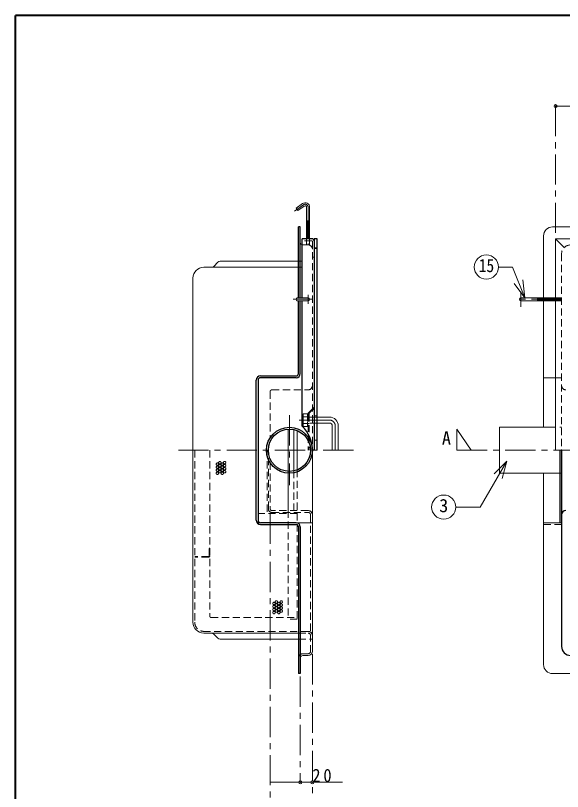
# Model space of a CAD drawing. Units: millimetres at full size, sheet at 1:10; details may follow other scales. Extents: x -2115 to 1935, y -1423 to 1387.
# Drawn here: x -2115 to -1209, y 102 to 1387 of the extents above; entities that cross this region are included whole.
import ezdxf
from ezdxf.enums import TextEntityAlignment as Align

# ---------------------------------------------------------------- set-up
doc = ezdxf.new("R2010")
doc.units = ezdxf.units.MM
doc.header["$LTSCALE"] = 10
doc.header["$PDMODE"] = 32
doc.header["$PDSIZE"] = 5
doc.linetypes.add('CHAIN1', pattern=[8, 5, -1, 1, -1])
doc.linetypes.add('DASHED1', pattern=[1.8, 1.2, -0.6])
doc.layers.add('0-0____1', color=4, linetype='Continuous', lineweight=9)
doc.styles.add('ＭＳ ゴシック', font='')
doc.styles.get('ＭＳ ゴシック').set_extended_font_data('MS Gothic')

msp = doc.modelspace()

# ---------------------------------------------------------------- linework, layer by layer
at = {"layer": '0-0____1', "color": 1, "lineweight": 40}
for p in [(-2115.06, -1423.24), (1934.94, 1386.76)]:
    msp.add_line(p, (-2115.06, 1386.76), dxfattribs=at)
at = {"layer": '0-0____1', "linetype": 'CHAIN1'}
for p, q in [((-1220.06, 1026.76), (-1220.06, 1236.76)), ((-1637.93, 1073.25), (-1652.65, 1062.94)), ((-1630.06, 1069.15), (-1630.06, 1006.86)), ((-1277.46, 929.26), (-1277.46, 904.26)), ((-1622.56, 916.76), (-1654.99, 916.76)), ((-1630.06, 909.26), (-1630.06, 924.26)), ((-1210.06, 916.76), (-1289.96, 916.76)), ((-1661.06, 724.76), (-1661.06, 608.76)), ((-1595.06, 716.76), (-1648.56, 716.76)), ((-1585.06, 666.76), (-1585.06, 706.76)), ((-1555.06, 666.76), (-1846.06, 666.76)), ((-1383.39, 666.76), (744.94, 666.76)), ((-1693.06, 561.76), (-1693.06, 66.76)), ((-1623.06, 328.76), (-1623.06, 66.76)), ((-1643.06, 291.76), (-1643.06, 116.76))]:
    msp.add_line(p, q, dxfattribs=at)
at = {"layer": '0-0____1'}
for p, q in [((-1220.06, 1236.76), (379.94, 1236.76)), ((-1632.56, 1046.66), (-1627.56, 1046.66)), ((-1627.56, 1045.79), (-1632.56, 1046.2)), ((-1627.56, 1044.78), (-1632.56, 1045.19)), ((-1627.56, 1043.78), (-1632.56, 1044.19)), ((-1627.56, 1042.78), (-1632.56, 1043.19)), ((-1627.56, 1041.77), (-1632.56, 1042.18)), ((-1627.56, 1040.77), (-1632.56, 1041.18)), ((-1627.56, 1039.77), (-1632.56, 1040.18)), ((-1627.56, 1038.76), (-1632.56, 1039.17)), ((-1627.56, 1037.76), (-1632.56, 1038.17)), ((-1627.56, 1036.76), (-1632.56, 1037.17)), ((-1627.56, 1035.75), (-1632.56, 1036.16)), ((-1627.56, 1034.75), (-1632.56, 1035.16)), ((-1627.56, 1033.75), (-1632.56, 1034.16)), ((-1627.56, 1032.74), (-1632.56, 1033.15)), ((-1627.56, 1031.74), (-1632.56, 1032.15)), ((-1627.56, 1030.74), (-1632.56, 1031.15)), ((-1627.56, 1029.73), (-1632.56, 1030.14)), ((-1627.56, 1028.73), (-1632.56, 1029.14)), ((-1627.56, 1027.73), (-1632.56, 1028.14)), ((-1627.56, 1026.72), (-1632.56, 1027.13)), ((-1627.56, 1025.72), (-1632.56, 1026.13)), ((-1627.56, 1024.72), (-1632.56, 1025.13)), ((-1627.56, 1023.71), (-1632.56, 1024.12)), ((-1627.56, 1022.71), (-1632.56, 1023.12)), ((-1627.56, 1021.71), (-1632.56, 1022.12)), ((-1627.56, 1020.71), (-1632.56, 1021.11)), ((-1627.56, 1019.7), (-1632.56, 1020.11)), ((-1627.56, 1018.7), (-1632.56, 1019.11)), ((-1627.56, 1017.7), (-1632.56, 1018.1)), ((-1628.39, 1016.76), (-1632.56, 1017.1)), ((-1786.6, 971.22), (-1779.52, 978.3)), ((-1775.99, 979.76), (-1646.06, 979.76)), ((-1646.06, 969.76), (-1803.06, 969.76)), ((-1821.06, 951.76), (-1821.06, 666.76)), ((-1249.96, 919.26), (-1249.96, 914.26)), ((-1249.09, 914.26), (-1249.5, 919.26)), ((-1248.09, 914.26), (-1248.49, 919.26)), ((-1247.08, 914.26), (-1247.49, 919.26)), ((-1246.08, 914.26), (-1246.49, 919.26)), ((-1245.08, 914.26), (-1245.48, 919.26)), ((-1244.07, 914.26), (-1244.48, 919.26)), ((-1243.07, 914.26), (-1243.48, 919.26)), ((-1242.07, 914.26), (-1242.47, 919.26)), ((-1241.06, 914.26), (-1241.47, 919.26)), ((-1240.06, 914.26), (-1240.47, 919.26)), ((-1239.06, 914.26), (-1239.46, 919.26)), ((-1238.05, 914.26), (-1238.46, 919.26)), ((-1237.05, 914.26), (-1237.46, 919.26)), ((-1236.05, 914.26), (-1236.45, 919.26)), ((-1235.04, 914.26), (-1235.45, 919.26)), ((-1234.04, 914.26), (-1234.45, 919.26)), ((-1233.04, 914.26), (-1233.44, 919.26)), ((-1232.03, 914.26), (-1232.44, 919.26)), ((-1231.03, 914.26), (-1231.44, 919.26)), ((-1230.03, 914.26), (-1230.43, 919.26)), ((-1229.02, 914.26), (-1229.43, 919.26)), ((-1228.02, 914.26), (-1228.43, 919.26)), ((-1227.02, 914.26), (-1227.42, 919.26)), ((-1226.01, 914.26), (-1226.42, 919.26)), ((-1225.01, 914.26), (-1225.42, 919.26)), ((-1224.01, 914.26), (-1224.41, 919.26)), ((-1223, 914.26), (-1223.41, 919.26)), ((-1222, 914.26), (-1222.41, 919.26)), ((-1221, 914.26), (-1221.4, 919.26)), ((-1220.06, 915.09), (-1220.4, 919.26)), ((-1240.06, 704.76), (-1240.06, 786.76)), ((-1663.06, 701.7), (-1663.06, 566.76)), ((-1240.06, 546.76), (-1240.06, 628.76)), ((-1786.6, 362.3), (-1779.52, 355.22)), ((-1775.99, 353.76), (-1646.06, 353.76)), ((-1693.06, 116.76), (-1573.06, 116.76))]:
    msp.add_line(p, q, dxfattribs=at)
at = {"layer": '0-0____1', "color": 7, "lineweight": 18}
for p, q in [((-1639.36, 1075.3), (-1649.99, 1067.86)), ((-1647.12, 1063.76), (-1649.99, 1067.86)), ((-1636.49, 1071.2), (-1647.12, 1063.76)), ((-1632.56, 1069.15), (-1632.56, 1016.76)), ((-1627.56, 1069.15), (-1627.56, 1016.76)), ((-1225.06, 1036.76), (-992.56, 1036.76)), ((-1240.06, 919.26), (-1240.06, 1021.76)), ((-1220.06, 1016.76), (-1205.06, 1001.76)), ((-1220.06, 1016.76), (-1220.06, 666.76)), ((379.94, 1016.76), (-1220.06, 1016.76)), ((-1291.2, 970.16), (-1314.73, 970.16)), ((-1271.02, 919.01), (-1291.2, 970.16)), ((-1271.02, 919.01), (-1288.88, 943.11)), ((-1271.02, 919.01), (-1274.43, 948.81)), ((-1630.06, 919.26), (-1648.56, 919.26)), ((-1630.06, 914.26), (-1648.56, 914.26)), ((-1277.46, 919.26), (-1220.06, 919.26)), ((-1277.46, 914.26), (-1220.06, 914.26)), ((-1240.06, 786.76), (-1240.06, 914.26)), ((-1240.06, 786.76), (-1220.06, 786.76)), ((-1615.06, 721.76), (-1595.06, 721.76)), ((-1615.06, 711.76), (-1595.06, 711.76)), ((-1654.06, 701.05), (-1654.06, 632.47)), ((-1648.06, 699.26), (-1648.06, 634.26)), ((-1590.06, 666.76), (-1590.06, 706.76)), ((-1580.06, 666.76), (-1580.06, 706.76)), ((-1313.06, 704.76), (-1220.06, 704.76)), ((-1821.06, 666.76), (-1821.06, 381.76)), ((-1623.06, 666.76), (-1623.06, 333.76)), ((-1300.81, 648.74), (-1322.03, 627.53)), ((-1300.81, 648.74), (-1308.58, 619.77)), ((-1623.06, 546.76), (-1650.06, 546.76)), ((-1240.06, 546.76), (-1240.06, 311.76)), ((-1240.06, 546.76), (-1210.06, 546.76)), ((-1803.06, 363.76), (-1646.06, 363.76)), ((-1630.06, 326.76), (-1639.06, 326.76)), ((-1225.06, 296.76), (384.94, 296.76))]:
    msp.add_line(p, q, dxfattribs=at)
at = {"layer": '0-0____1', "color": 5, "lineweight": 25}
for p, q in [((-1643.06, 1036.76), (-1646.06, 1036.76)), ((-1646.06, 919.26), (-1646.06, 1036.76)), ((-1643.06, 919.26), (-1643.06, 1036.76)), ((-1623.06, 1016.76), (-1640.06, 1016.76)), ((-1640.06, 919.26), (-1640.06, 1016.76)), ((-1615.06, 1016.76), (-1620.06, 1016.76)), ((-1620.06, 1016.76), (-1620.06, 666.76)), ((-1615.06, 666.76), (-1615.06, 1016.76)), ((-1646.06, 793.76), (-1646.06, 914.26)), ((-1643.06, 793.76), (-1643.06, 914.26)), ((-1640.06, 706.76), (-1640.06, 914.26)), ((-1709.06, 789.76), (-1650.06, 789.76)), ((-1650.06, 786.76), (-1709.06, 786.76)), ((-1716.06, 550.76), (-1716.06, 782.76)), ((-1713.06, 782.76), (-1713.06, 550.76)), ((-1213.06, 666.76), (-1213.06, 546.76)), ((-1210.06, 666.76), (-1210.06, 341.76)), ((-1650.06, 546.76), (-1709.06, 546.76)), ((-1709.06, 543.76), (-1650.06, 543.76)), ((-1646.06, 539.76), (-1646.06, 296.76)), ((-1643.06, 539.76), (-1643.06, 296.76)), ((-1643.06, 296.76), (-1646.06, 296.76))]:
    msp.add_line(p, q, dxfattribs=at)
at = {"layer": '0-0____1', "linetype": 'DASHED1'}
for p, q in [((-1632.56, 1016.76), (-1632.56, 1006.76)), ((-1627.56, 1016.76), (-1627.56, 1006.76)), ((-1627.56, 1006.76), (-1639.06, 1006.76)), ((-1615.56, 1000.76), (-1620.06, 1000.76)), ((-1615.56, 1000.76), (-1615.56, 666.76)), ((-1210.06, 991.76), (-1210.06, 666.76)), ((-1646.06, 979.76), (-1640.06, 979.76)), ((-1646.06, 969.76), (-1640.06, 969.76)), ((-1220.06, 919.26), (-1210.06, 919.26)), ((-1219.99, 914.26), (-1220.06, 915.09)), ((-1220.06, 914.26), (-1210.06, 914.26)), ((-1218.99, 914.26), (-1219.4, 919.26)), ((-1217.99, 914.26), (-1218.39, 919.26)), ((-1216.98, 914.26), (-1217.39, 919.26)), ((-1215.98, 914.26), (-1216.39, 919.26)), ((-1214.98, 914.26), (-1215.38, 919.26)), ((-1213.97, 914.26), (-1214.38, 919.26)), ((-1212.97, 914.26), (-1213.38, 919.26)), ((-1211.97, 914.26), (-1212.37, 919.26)), ((-1210.96, 914.26), (-1211.37, 919.26)), ((-1210.06, 915.5), (-1210.37, 919.26)), ((-1220.06, 786.76), (-1210.06, 786.76)), ((-1693.06, 763.76), (-1693.06, 687.25)), ((-1690.06, 766.76), (-1630.06, 766.76)), ((-1629.18, 729.14), (-1620.06, 738.26)), ((-1627.68, 728.52), (-1620.06, 736.14)), ((-1638.06, 727.26), (-1638.56, 725.76)), ((-1638.56, 725.76), (-1638.56, 707.76)), ((-1638.56, 725.76), (-1638.06, 722.26)), ((-1631.06, 727.26), (-1638.06, 727.26)), ((-1638.06, 727.26), (-1638.06, 706.26)), ((-1631.06, 722.26), (-1638.06, 722.26)), ((-1631.06, 727.26), (-1631.06, 706.26)), ((-1630.56, 725.76), (-1630.56, 707.76)), ((-1615.06, 721.76), (-1630.56, 721.76)), ((-1630.06, 727.02), (-1630.06, 666.76)), ((-1628.56, 722.76), (-1630.06, 722.76)), ((-1628.56, 726.4), (-1628.56, 666.76)), ((-1615.56, 723.76), (-1620.06, 723.76)), ((-1638.06, 706.26), (-1638.56, 707.76)), ((-1631.06, 711.26), (-1638.06, 711.26)), ((-1630.56, 716.76), (-1631.06, 711.26)), ((-1631.06, 711.26), (-1630.56, 707.76)), ((-1630.56, 707.76), (-1631.06, 706.26)), ((-1615.06, 711.76), (-1630.56, 711.76)), ((-1628.56, 710.76), (-1630.06, 710.76)), ((-1631.06, 706.26), (-1638.06, 706.26)), ((-1213.06, 704.76), (-1210.06, 704.76)), ((-1615.56, 683.34), (-1620.06, 683.34)), ((-1818.06, 666.76), (-1818.06, 381.76)), ((-1793.06, 666.76), (-1793.06, 391.76)), ((-1698.06, 666.76), (-1698.06, 561.76)), ((-1696.06, 569.76), (-1696.06, 666.76)), ((-1693.06, 646.27), (-1693.06, 569.76)), ((-1654.06, 632.47), (-1654.06, 561.76)), ((-1648.06, 634.26), (-1648.06, 386.76)), ((-1213.06, 628.76), (-1210.06, 628.76)), ((-1630.06, 566.76), (-1690.06, 566.76)), ((-1663.06, 566.76), (-1663.06, 386.76)), ((-1648.06, 561.76), (-1713.06, 561.76)), ((-1690.06, 563.76), (-1630.06, 563.76)), ((-1626.06, 559.76), (-1626.06, 333.76)), ((-1713.06, 546.76), (-1713.06, 550.76)), ((-1709.06, 546.76), (-1713.06, 546.76)), ((-1240.06, 543.76), (-1210.06, 543.76)), ((-1793.06, 504.76), (-1794.06, 504.76)), ((-1794.06, 491.76), (-1794.06, 504.76)), ((-1795.06, 490.76), (-1818.06, 490.76)), ((-1795.06, 489.76), (-1818.06, 489.76)), ((-1791.06, 389.76), (-1648.06, 389.76)), ((-1648.06, 386.76), (-1663.06, 386.76)), ((-1630.06, 366.76), (-1803.06, 366.76)), ((-1646.06, 363.76), (-1630.06, 363.76)), ((-1646.06, 353.76), (-1623.06, 353.76)), ((-1639.06, 329.76), (-1630.06, 329.76))]:
    msp.add_line(p, q, dxfattribs=at)
at = {"layer": '0-0____1', "color": 7, "linetype": 'DASHED1', "lineweight": 18}
for p, q in [((-1624.06, 1013.76), (-1640.06, 1013.76)), ((-1623.06, 1012.76), (-1623.06, 666.76)), ((-1615.06, 1001.76), (-1620.06, 1001.76)), ((-1620.06, 986.76), (-1623.06, 986.76))]:
    msp.add_line(p, q, dxfattribs=at)
at = {"layer": '0-0____1', "linetype": 'DASHED1'}
for points in [[(-1638.06, 722.26), (-1638.56, 716.76), (-1638.06, 711.26), (-1638.56, 707.76)], [(-1631.06, 727.26), (-1630.56, 725.76), (-1631.06, 722.26), (-1630.56, 716.76)]]:
    msp.add_lwpolyline(points, dxfattribs=at)
at = {"layer": '0-0____1', "linetype": 'CHAIN1'}
msp.add_lwpolyline([(-1360.06, 666.76), (-1383.39, 701.76), (-1383.39, 666.76)], dxfattribs=at)
at = {"layer": '0-0____1', "color": 7, "lineweight": 18}
for points in [[(-1313.06, 704.76), (-1313.06, 628.76), (-1213.06, 628.76)], [(-1300.81, 648.74), (-1344.8, 572.55), (-1385.4, 572.55)]]:
    msp.add_lwpolyline(points, dxfattribs=at)
for centre in [(-1334.73, 970.16), (-1405.4, 572.55)]:
    msp.add_circle(centre, 20, dxfattribs=at)
at = {"layer": '0-0____1', "color": 5, "lineweight": 25}
for radius in [38, 35]:
    msp.add_circle((-1661.06, 666.76), radius, dxfattribs=at)
at = {"layer": '0-0____1', "linetype": 'DASHED1'}
for centre in [(-1780.46, 643.71), (-1776.46, 646.21), (-1776.46, 641.21), (-1772.46, 643.71), (-1768.46, 646.21), (-1768.46, 641.21), (-1780.46, 638.71), (-1780.46, 633.71), (-1780.46, 628.71), (-1776.46, 636.21), (-1776.46, 631.21), (-1772.46, 638.71), (-1772.46, 633.71), (-1772.46, 628.71), (-1768.46, 636.21), (-1768.46, 631.21), (-1686.64, 412.9), (-1682.64, 415.4), (-1682.64, 410.4), (-1678.64, 412.9), (-1674.64, 415.4), (-1674.64, 410.4), (-1686.64, 407.9), (-1686.64, 402.9), (-1686.64, 397.9), (-1682.64, 405.4), (-1682.64, 400.4), (-1678.64, 407.9), (-1678.64, 402.9), (-1678.64, 397.9), (-1674.64, 405.4), (-1674.64, 400.4)]:
    msp.add_circle(centre, 2, dxfattribs=at)
at = {"layer": '0-0____1', "color": 7, "lineweight": 18}
for centre, radius, start, end in [((-1635.06, 1069.15), 7.5, 0, 125), ((-1635.06, 1069.15), 2.5, 0, 125), ((-1225.06, 1021.76), 15, 90, 180), ((-1639.06, 1010.76), 4, 180, 255.52249), ((-1630.06, 916.76), 2.5, 270, 90), ((-1277.46, 916.76), 2.5, 90, 270), ((-1595.06, 706.76), 15, 0, 90), ((-1595.06, 706.76), 5, 0, 90), ((-1803.06, 381.76), 18, 180, 270), ((-1639.06, 322.76), 4, 90, 180), ((-1630.06, 333.76), 7, 270, 0), ((-1225.06, 311.76), 15, 180, 270)]:
    msp.add_arc(centre, radius, start, end, dxfattribs=at)
at = {"layer": '0-0____1', "linetype": 'CHAIN1'}
for centre, radius, end in [((-1635.06, 1069.15), 5, 125), ((-1595.06, 706.76), 10, 90)]:
    msp.add_arc(centre, radius, 0, end, dxfattribs=at)
at = {"layer": '0-0____1', "color": 5, "lineweight": 25}
for centre, radius, start, end in [((-1623.06, 1013.76), 3, 0, 90), ((-1709.06, 782.76), 7, 90, 180), ((-1709.06, 782.76), 4, 90, 180), ((-1650.06, 793.76), 7, 270, 0), ((-1650.06, 793.76), 4, 270, 0), ((-1678.62, 666.76), 55.56, 0, 46.05098), ((-1203.06, 559.76), 7, 90, 180), ((-1709.06, 550.76), 7, 180, 270), ((-1709.06, 550.76), 4, 180, 270), ((-1650.06, 539.76), 7, 0, 90), ((-1650.06, 539.76), 4, 0, 90), ((-1195.06, 341.76), 15, 180, 270)]:
    msp.add_arc(centre, radius, start, end, dxfattribs=at)
at = {"layer": '0-0____1', "linetype": 'DASHED1'}
for centre, radius, start, end in [((-1639.06, 1010.76), 4, 255.52249, 270), ((-1630.06, 999.76), 7, 0, 90), ((-1195.06, 991.76), 15, 90, 180), ((-1630.06, 773.76), 7, 270, 0), ((-1203.06, 773.76), 7, 180, 270), ((-1690.06, 763.76), 3, 90, 180), ((-1627.06, 727.02), 3, 135, 180), ((-1625.56, 726.4), 3, 135, 180), ((-1690.06, 569.76), 6, 180, 270), ((-1690.06, 569.76), 3, 180, 270), ((-1630.06, 559.76), 7, 0, 90), ((-1630.06, 559.76), 4, 0, 90), ((-1795.06, 491.76), 1, 270, 0), ((-1795.06, 491.76), 2, 270, 0), ((-1791.06, 391.76), 2, 180, 270), ((-1803.06, 381.76), 15, 180, 270), ((-1630.06, 359.76), 7, 0, 90), ((-1630.06, 359.76), 4, 0, 90), ((-1639.06, 322.76), 7, 90, 180), ((-1630.06, 333.76), 4, 270, 0)]:
    msp.add_arc(centre, radius, start, end, dxfattribs=at)
at = {"layer": '0-0____1', "color": 7, "linetype": 'DASHED1', "lineweight": 18}
msp.add_arc((-1624.06, 1012.76), 1, 0, 90, dxfattribs=at)
at = {"layer": '0-0____1'}
for centre, radius, start, end in [((-1775.99, 974.76), 5, 90, 135), ((-1803.06, 951.76), 18, 90, 180), ((-1790.13, 974.76), 5, 270, 315), ((-1790.13, 358.76), 5, 45, 90), ((-1775.99, 358.76), 5, 225, 270)]:
    msp.add_arc(centre, radius, start, end, dxfattribs=at)
at = {"layer": '0-0____1', "color": 7, "lineweight": 18}
msp.add_ellipse((-1648.55, 916.76), major_axis=(0, -2.5), ratio=0.57, start_param=3.1415927, end_param=6.2831853, dxfattribs=at)
at = {"layer": '0-0____1'}
for p in [(-1220.06, 1236.76), (-1643.06, 116.76), (-1623.06, 116.76)]:
    msp.add_point(p, dxfattribs=at)

# ---------------------------------------------------------------- texts
at = {"layer": '0-0____1', "color": 7, "style": 'ＭＳ ゴシック', "width": 0.85}
msp.add_text('15', height=21.99, dxfattribs=at).set_placement((-1347.23, 955.16), align=Align.BOTTOM_LEFT)
at = {"layer": '0-0____1', "color": 7, "style": 'ＭＳ ゴシック'}
for s, p in [('A', (-1408.39, 669.26)), ('3', (-1412.9, 557.55))]:
    msp.add_text(s, height=21.99, dxfattribs=at).set_placement(p, align=Align.BOTTOM_LEFT)
at = {"layer": '0-0____1', "color": 7, "insert": (-1623.06, 116.76), "char_height": 21.99, "attachment_point": 7, "style": 'ＭＳ ゴシック'}
msp.add_mtext('\\T1.36;\\W0.9;20', dxfattribs=at)

doc.saveas('drawing.dxf')
